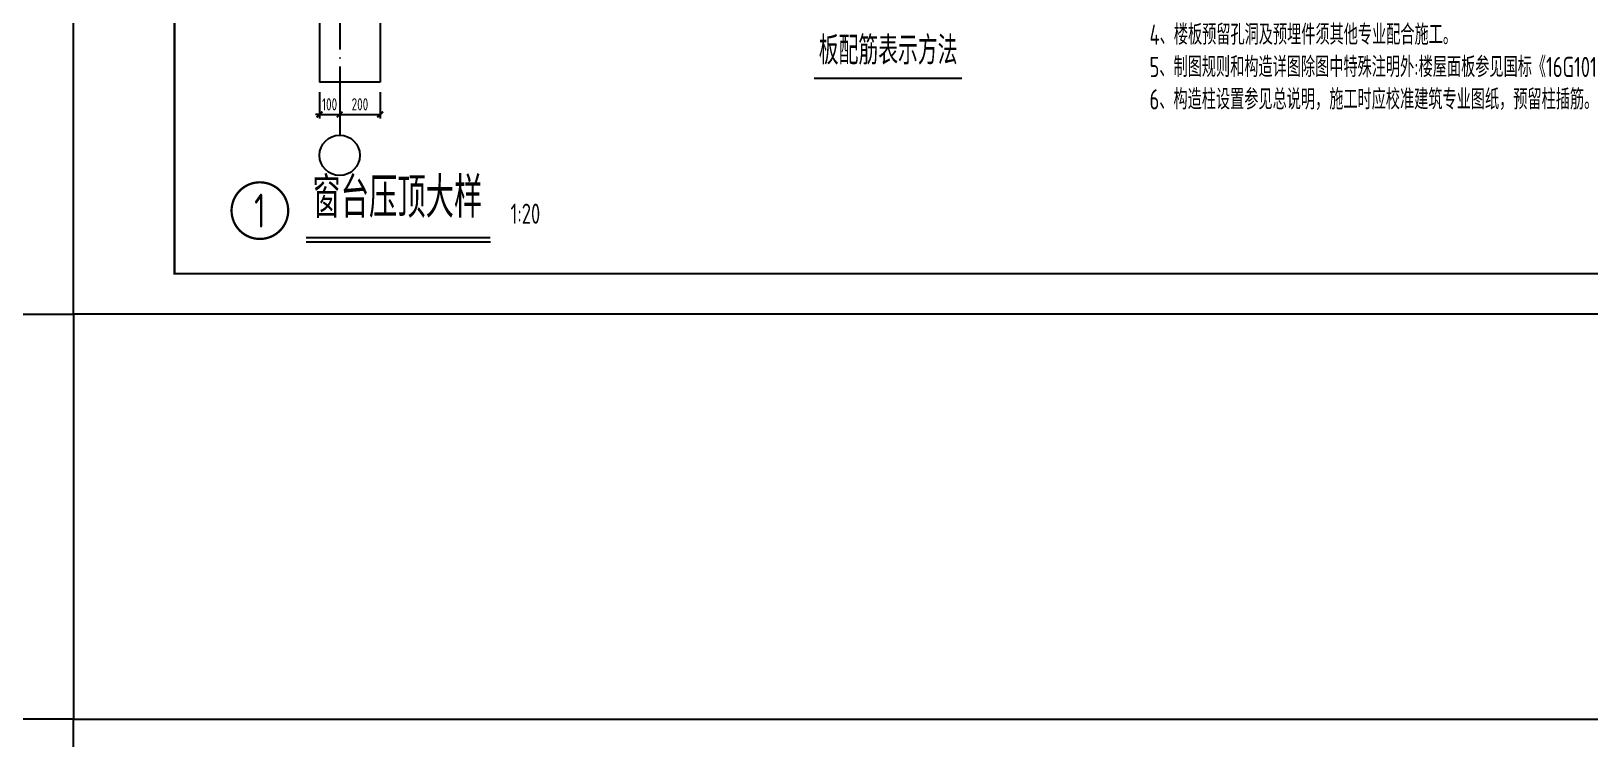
# Model space of a CAD drawing. Extents: x 9731685 to 18866768, y -962146 to 194094.
# Drawn here: x 9776014 to 9814543, y -267194 to -249712 of the extents above; entities that cross this region are included whole.
import ezdxf
from ezdxf.enums import TextEntityAlignment as Align

# ---------------------------------------------------------------- set-up
doc = ezdxf.new("R2010")
doc.units = 0
doc.header["$LTSCALE"] = 1000
doc.linetypes.add('DOTE', pattern=[2.42, 2, -0.2, 0.02, -0.2])
doc.layers.get('0').update_dxf_attribs({"linetype": 'CONTINUOUS'})
doc.layers.get('Defpoints').update_dxf_attribs({"linetype": 'CONTINUOUS'})
for name, color, linetype in [('AXIS', 1, 'DOTE'), ('AXIS_NUM', 7, 'CONTINUOUS'), ('BORDER', 7, 'CONTINUOUS'), ('DIM', 3, 'CONTINUOUS'), ('DIM_IDEN', 116, 'CONTINUOUS'), ('NUM', 7, 'CONTINUOUS'), ('TEXT', 7, 'CONTINUOUS'), ('THIN', 7, 'CONTINUOUS'), ('柱', 2, 'CONTINUOUS')]:
    doc.layers.add(name, color=color, linetype=linetype)
doc.styles.add('TSSD_Axis', font='Complex.shx', dxfattribs={"width": 0.7, "bigfont": 'hztxt.shx'})
doc.styles.add('TSSD_Dimension', font='Tssdeng.shx', dxfattribs={"width": 0.7, "bigfont": 'hztxt.shx'})
doc.styles.add('TSSD_Norm', font='Tssdeng.shx', dxfattribs={"width": 0.7, "bigfont": 'hztxt.shx'})
doc.styles.add('TSSD_Num', font='Tssdeng.shx', dxfattribs={"width": 0.7, "bigfont": 'hztxt.shx'})
doc.styles.add('TSSD_Rein', font='Tssdeng.shx', dxfattribs={"width": 0.7, "bigfont": 'hztxt.shx'})
doc.dimstyles.new('TSSD_20_100', dxfattribs={"dimtxt": 300, "dimasz": 100, "dimexe": 100, "dimexo": 250, "dimgap": 100, "dimtad": 1, "dimdec": 0, "dimlfac": 0.2, "dimzin": 0, "dimdsep": 46, "dimtxsty": 'TSSD_Dimension', "dimblk": 'ARCHTICK', "dimcen": 0, "dimclrt": 7, "dimadec": 0, "dimazin": 0, "dimtfac": 1, "dimtdec": 0, "dimtix": 1, "dimtmove": 2, "dimatfit": 3, "dimldrblk": 'ARCHTICK', "dimfxl": 1, "dimtolj": 1, "dimtzin": 0, "dimarcsym": 0})

# ---------------------------------------------------------------- blocks, each defined once
blk = doc.blocks.new('ts_idx1')
at = {"color": 0, "linetype": 'ByBlock', "lineweight": -2, "const_width": 0.04}
blk.add_lwpolyline([(-0.5, 0, 1), (0.5, 0, 1)], format="xyb", close=True, dxfattribs=at)
at = {"color": 0, "linetype": 'ByBlock', "lineweight": -2, "style": 'TSSD_Num', "width": 0.7}
blk.add_attdef('A', text='', height=0.6, dxfattribs=at).set_placement((0, 0), align=Align.MIDDLE_CENTER)
blk = doc.blocks.new('ts_axno')
at = {"color": 0, "linetype": 'ByBlock', "lineweight": -2}
blk.add_circle((0, 0), 0.5, dxfattribs=at)
at = {"color": 0, "linetype": 'ByBlock', "lineweight": -2, "style": 'TSSD_Axis', "width": 0.7}
blk.add_attdef('A', text='', height=0.6, dxfattribs=at).set_placement((0, 0), align=Align.MIDDLE_CENTER)
blk = doc.blocks.new('_ArchTick')
at = {"color": 0, "linetype": 'ByBlock', "const_width": 0.5}
blk.add_lwpolyline([(-0.71, -0.71), (0.71, 0.71)], dxfattribs=at)
blk = doc.blocks.new('*D534')
at = {"layer": 'Defpoints', "color": 0}
for p in [(9783140, -250969), (9783640, -250969), (9783640, -251769)]:
    blk.add_point(p, dxfattribs=at)
at = {"layer": 'DIM', "color": 0, "lineweight": -2}
for p, q in [((9783140, -251219), (9783140, -251869)), ((9783640, -251219), (9783640, -251869)), ((9783140, -251769), (9783040, -251769)), ((9783140, -251769), (9783640, -251769)), ((9783640, -251769), (9783740, -251769))]:
    blk.add_line(p, q, dxfattribs=at)
at = {"layer": 'DIM', "color": 0, "lineweight": -2, "xscale": 100, "yscale": 100, "zscale": 100}
blk.add_blockref('_ArchTick', (9783140, -251769), dxfattribs=at)
at = {"layer": 'DIM', "color": 0, "lineweight": -2, "xscale": 100, "yscale": 100, "zscale": 100, "rotation": 180}
blk.add_blockref('_ArchTick', (9783640, -251769), dxfattribs=at)
at = {"layer": 'DIM', "color": 7, "insert": (9783390, -251519), "char_height": 300, "attachment_point": 5, "style": 'TSSD_Dimension'}
blk.add_mtext('\\A1;100', dxfattribs=at)
blk = doc.blocks.new('*D535')
at = {"layer": 'Defpoints', "color": 0}
for p in [(9783640, -250969), (9784640, -250969), (9784640, -251769)]:
    blk.add_point(p, dxfattribs=at)
at = {"layer": 'DIM', "color": 0, "lineweight": -2}
for p, q in [((9783640, -251219), (9783640, -251869)), ((9784640, -251219), (9784640, -251869)), ((9783640, -251769), (9784640, -251769))]:
    blk.add_line(p, q, dxfattribs=at)
at = {"layer": 'DIM', "color": 0, "lineweight": -2, "xscale": 100, "yscale": 100, "zscale": 100, "rotation": 180}
blk.add_blockref('_ArchTick', (9783640, -251769), dxfattribs=at)
at = {"layer": 'DIM', "color": 0, "lineweight": -2, "xscale": 100, "yscale": 100, "zscale": 100}
blk.add_blockref('_ArchTick', (9784640, -251769), dxfattribs=at)
at = {"layer": 'DIM', "color": 7, "insert": (9784140, -251519), "char_height": 300, "attachment_point": 5, "style": 'TSSD_Dimension'}
blk.add_mtext('\\A1;200', dxfattribs=at)

msp = doc.modelspace()

# ---------------------------------------------------------------- linework, layer by layer
for p, q in [((9783140.1, -247069.3, 0), (9783140.1, -250969.3, 0)), ((9784640.1, -248569.3, 0), (9784640.1, -250969.3, 0)), ((9784640.1, -250969.3, 0), (9783140.1, -250969.3, 0))]:
    msp.add_line(p, q)
at = {"layer": 'AXIS', "linetype": 'DOTE'}
msp.add_line((9783640.1, -240902.9, 0), (9783640.1, -252278.9, 0), dxfattribs=at)
at = {"layer": 'BORDER'}
for points in [[(9777056.8, -256706.3), (9777056.8, -214706.3), (9836456.8, -214706.3), (9836456.8, -256706.3)], [(9777056.8, -308706.3), (9777056.8, -266706.3), (9836456.8, -266706.3), (9836456.8, -308706.3)]]:
    msp.add_lwpolyline(points, close=True, dxfattribs=at)
at = {"layer": 'BORDER', "const_width": 50}
msp.add_lwpolyline([(9779556.8, -255706.3), (9779556.8, -215706.3), (9835456.8, -215706.3), (9835456.8, -255706.3)], close=True, dxfattribs=at)
at = {"layer": 'NUM', "const_width": 50}
for points, elevation in [([(9795365.3, -250880.4), (9799021.3, -250880.4)], 0), ([(9782809.1, -254813.5), (9787365, -254813.5)], 1.6)]:
    msp.add_lwpolyline(points, dxfattribs=dict(at, elevation=elevation))
at = {"layer": 'NUM', "elevation": 1.6}
msp.add_lwpolyline([(9782809.1, -254913.5), (9787365, -254913.5)], dxfattribs=at)
at = {"layer": '柱'}
msp.add_lwpolyline([(9732136.8, -256706.3), (9777056.8, -256706.3), (9777056.8, -266706.3), (9732136.8, -266706.3)], close=True, dxfattribs=at)

# ---------------------------------------------------------------- block references
at = {"layer": 'AXIS_NUM', "xscale": 1000, "yscale": 1000, "zscale": 1000, "rotation": 359.9999999999933}
msp.add_blockref('ts_axno', (9783640.1, -252778.9, 0), dxfattribs=at)
at = {"layer": 'DIM_IDEN'}
ref = msp.add_blockref('ts_idx1', (9781667.1, -254145.2, 0), dxfattribs=dict(at, xscale=1399.999972000718, yscale=1399.999972000136, zscale=1399.999972000001))
ref.add_attrib('1', '1', dxfattribs={"layer": 'THIN', "height": 840, "style": 'TSSD_Num', "width": 0.7}).set_placement((9781667.1, -254145.2, 44574.4), align=Align.MIDDLE_CENTER)

# ---------------------------------------------------------------- texts
at = {"layer": 'NUM', "style": 'TSSD_Norm', "width": 0.7}
for s, height, p in [('板配筋表示方法', 700, (9795482.2, -250745.9, 0)), ('窗台压顶大样', 1000, (9782965, -254621.4, 0)), ('1:20', 500, (9787865, -254621.4, 0))]:
    msp.add_text(s, height=height, dxfattribs=at).set_placement(p, align=Align.BOTTOM_LEFT)
at = {"layer": 'TEXT', "style": 'TSSD_Rein', "width": 0.7}
for s, p in [('4、楼板预留孔洞及预埋件须其他专业配合施工。', (9803659.3, -250046.1, 0)), ('5、制图规则和构造详图除图中特殊注明外:楼屋面板参见国标《16G101-1》。', (9803659.3, -250846.1, 0)), ('6、构造柱设置参见总说明，施工时应校准建筑专业图纸，预留柱插筋。', (9803659.3, -251646.1, 0))]:
    msp.add_text(s, height=500, dxfattribs=at).set_placement(p)

# ---------------------------------------------------------------- dimensions: what is measured, and where the dimension line sits
at = {"layer": 'DIM'}
for base, p1, p2, picture, middle in [((9783640.1, -251769.3, 0), (9783140.1, -250969.3, 0), (9783640.1, -250969.3, 0), '*D534', (9783390.1, -251519.3, 0)), ((9784640.1, -251769.3, 0), (9783640.1, -250969.3, 0), (9784640.1, -250969.3, 0), '*D535', (9784140.1, -251519.3, 0))]:
    dim = msp.add_linear_dim(base=base, p1=p1, p2=p2, dimstyle='TSSD_20_100', dxfattribs=at)
    dim.commit()
    dim.dimension.update_dxf_attribs({"geometry": picture, "text_midpoint": middle})

doc.saveas('drawing.dxf')
